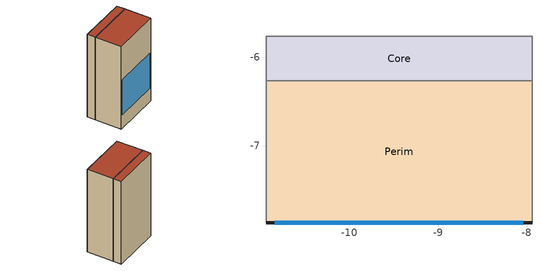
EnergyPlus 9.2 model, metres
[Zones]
Perim
 floor ground (B_Off_Gro_0): -10.94,-7.87 -10.94,-6.27 -7.94,-6.27 -7.94,-7.87 z0
 wall outside (B_Off_Fac_0): -10.94,-7.87 -7.94,-7.87 z0:5.33
 wall to Core (B_Off_Par_0): -7.94,-6.27 -10.94,-6.27 z0:5.33
 wall adiabatic (B_Off_Par_0): -7.94,-7.87 -7.94,-6.27 / -10.94,-6.27 -10.94,-7.87 z0:5.33
 window (B_Dbl_Air_Cl): -10.84,-7.87 -8.04,-7.87 z0.85:3.13
 roof outside (B_Off_Rof_0): -10.94,-7.87 -7.94,-7.87 -7.94,-6.27 -10.94,-6.27 z5.33
Core
 floor ground (B_Off_Gro_0): -10.94,-6.27 -10.94,-5.77 -7.94,-5.77 -7.94,-6.27 z0
 wall adiabatic (B_Off_Par_0): -7.94,-6.27 -7.94,-5.77 -10.94,-5.77 -10.94,-6.27 z0:5.33
 roof outside (B_Off_Rof_0): -10.94,-6.27 -7.94,-6.27 -7.94,-5.77 -10.94,-5.77 z5.33
[Building]
Building: North Axis=0; Terrain=Suburbs; Loads Convergence Tolerance Value=0.04; Temperature Convergence Tolerance Value=0.4; Solar Distribution=FullExterior; Maximum Number of Warmup Days=25
[Site:GroundTemperature:BuildingSurface]
14, 14, 14, 14, 14, 14, 14, 14, 14, 14, 14, 14
[Site:GroundReflectance]
0.2, 0.2, 0.2, 0.2, 0.2, 0.2, 0.2, 0.2, 0.2, 0.2, 0.2, 0.2
[Site:GroundReflectance:SnowModifier]
1, 1
[Material] Roughness=Rough
Name | Thickness | Conductivity | Density | Specific Heat | Thermal Absorptance | Solar Absorptance | Visible Absorptance
B_Gypsum_Plaster_0.02_B_Off_Thm_0; B_Gypsum_Plaster_0.02_B_Off_Par_0 | 0.02 | 0.42 | 900 | 840 | 0.9 | 0.7 | 0.7
B_Softwood_General_0.02_B_Off_Thm_0; B_Softwood_General_0.02_B_Off_Par_0 | 0.02 | 0.13 | 496 | 1630 | 0.9 | 0.6 | 0.6
B_Clay_Brick_H_0.06_B_Off_Fac_0 | 0.06 | 0.41 | 1000 | 920 | 0.9 | 0.5 | 0.5
B_XPS_Board_0.02_B_Off_Fac_0; B_XPS_Board_0.02_B_Off_Gro_0 | 0.02 | 0.037 | 40 | 1200 | 0.6 | 0.6 | 0.6
B_Concrete_Block_H_0.15_B_Off_Fac_0 | 0.15 | 1.25 | 880 | 840 | 0.9 | 0.7 | 0.7
B_Fiberglass_Batts_0.05_B_Off_Fac_0 | 0.05 | 0.043 | 12 | 840 | 0.9 | 0.6 | 0.6
B_Gypsum_Board_0.015_B_Off_Fac_0 | 0.015 | 0.16 | 950 | 840 | 0.9 | 0.6 | 0.6
B_Concrete_RC_Dense_0.15_B_Off_Gro_0 | 0.15 | 1.75 | 2400 | 840 | 0.9 | 0.7 | 0.7
B_Concrete_MC_Light_0.04_B_Off_Gro_0 | 0.04 | 1.65 | 2100 | 1040 | 0.9 | 0.7 | 0.7
B_Cement_Mortar_0.03_B_Off_Gro_0 | 0.03 | 0.8 | 1900 | 840 | 0.9 | 0.8 | 0.8
B_Ceramic_Tile_0.02_B_Off_Gro_0 | 0.02 | 0.8 | 2243 | 840 | 0.9 | 0.4 | 0.4
B_XPS_Board_0.1_B_Off_Rof_0 | 0.1 | 0.037 | 40 | 1200 | 0.6 | 0.6 | 0.6
B_Concrete_MC_Light_0.15_B_Off_Rof_0 | 0.15 | 1.65 | 2100 | 1040 | 0.9 | 0.7 | 0.7
B_Concrete_RC_Dense_0.2_B_Off_Rof_0 | 0.2 | 1.75 | 2400 | 840 | 0.9 | 0.7 | 0.7
B_Air_Floor_15cm_0.15_B_Off_Rof_0 | 0.15 | 0.7 | 1.2 | 1000 | 0.01 | 0.7 | 0.7
B_Gypsum_Board_0.02_B_Off_Rof_0 | 0.02 | 0.16 | 950 | 840 | 0.9 | 0.6 | 0.6
[WindowMaterial:Glazing]
B_Glass_Clear_3_0.003_B_Dbl_Air_Cl: Optical Data Type=SpectralAverage; Window Glass Spectral Data Set=SpectralAverage; Thickness=0.003; Solar Transmittance at Normal Incidence=0.83; Front Side Solar Reflectance at Normal Incidence=0.07; Back Side Solar Reflectance at Normal Incidence=0.07; Visible Transmittance at Normal Incidence=0.89; Front Side Visible Reflectance at Normal Incidence=0.08; Back Side Visible Reflectance at Normal Incidence=0.08; Infrared Transmittance at Normal Incidence=0; Front Side Infrared Hemispherical Emissivity=0.84; Back Side Infrared Hemispherical Emissivity=0.84; Conductivity=0.9; Dirt Correction Factor for Solar and Visible Transmittance=1
[WindowMaterial:Gas]
AIR_0.006_B_Dbl_Air_Cl: Gas Type=AIR; Thickness=0.006
[Construction]
B_Off_Thm_0: B_Gypsum_Plaster_0.02_B_Off_Thm_0, B_Softwood_General_0.02_B_Off_Thm_0, B_Gypsum_Plaster_0.02_B_Off_Thm_0
B_Off_Fac_0: B_Clay_Brick_H_0.06_B_Off_Fac_0, B_XPS_Board_0.02_B_Off_Fac_0, B_Concrete_Block_H_0.15_B_Off_Fac_0, B_Fiberglass_Batts_0.05_B_Off_Fac_0, B_Gypsum_Board_0.015_B_Off_Fac_0
B_Off_Par_0: B_Gypsum_Plaster_0.02_B_Off_Par_0, B_Softwood_General_0.02_B_Off_Par_0, B_Gypsum_Plaster_0.02_B_Off_Par_0
B_Off_Gro_0: B_XPS_Board_0.02_B_Off_Gro_0, B_Concrete_RC_Dense_0.15_B_Off_Gro_0, B_Concrete_MC_Light_0.04_B_Off_Gro_0, B_Cement_Mortar_0.03_B_Off_Gro_0, B_Ceramic_Tile_0.02_B_Off_Gro_0
B_Off_Rof_0: B_XPS_Board_0.1_B_Off_Rof_0, B_Concrete_MC_Light_0.15_B_Off_Rof_0, B_Concrete_RC_Dense_0.2_B_Off_Rof_0, B_Air_Floor_15cm_0.15_B_Off_Rof_0, B_Gypsum_Board_0.02_B_Off_Rof_0
B_Dbl_Air_Cl: B_Glass_Clear_3_0.003_B_Dbl_Air_Cl, AIR_0.006_B_Dbl_Air_Cl, B_Glass_Clear_3_0.003_B_Dbl_Air_Cl
[Zone] Type=1; Multiplier=1; Zone Inside Convection Algorithm=TARP; Zone Outside Convection Algorithm=DOE-2
Name | Volume | Floor Area
Perim | 25.5432 | 4.79389
Core | 7.99242 | 1.5
[InternalMass] Construction=B_Off_Thm_0
Name | Zone or ZoneList | Surface Area
PerimInternalMass | Perim | 5.03359
CoreInternalMass | Core | 1.575
[People] Number of People Schedule=B_Off_Y_Occ; Number of People Calculation Method=People/Area; People per Zone Floor Area=0.055; Fraction Radiant=0.3; Sensible Heat Fraction=AUTOCALCULATE; Carbon Dioxide Generation Rate=3.82e-08; Enable ASHRAE 55 Comfort Warnings=No; Mean Radiant Temperature Calculation Type=ZoneAveraged; Clothing Insulation Calculation Method=DynamicClothingModelASHRAE55; Thermal Comfort Model 1 Type=AdaptiveASH55
Name | Zone or ZoneList | Activity Level Schedule | Work Efficiency Schedule | Air Velocity Schedule
People Perim | Perim | PerimPeopleActivity | PerimWorkEfficiency | PerimAirVelocity
People Core | Core | CorePeopleActivity | CoreWorkEfficiency | CoreAirVelocity
[Lights] Schedule=B_Off_Y_Lgt; Design Level Calculation Method=Watts/Area; Watts per Zone Floor Area=12; Return Air Fraction=0; Fraction Radiant=0.42; Fraction Visible=0.18; Fraction Replaceable=1
Name | Zone or ZoneList
Perim General lighting | Perim
Core General lighting | Core
[ElectricEquipment] Schedule=B_Off_Y_Plg; Design Level Calculation Method=Watts/Area; Watts per Zone Floor Area=8; Fraction Latent=0; Fraction Radiant=0.2; Fraction Lost=0
Name | Zone or ZoneList
Perim Equipment 1 | Perim
Core Equipment 1 | Core
[ZoneInfiltration:DesignFlowRate] Schedule=On; Design Flow Rate Calculation Method=AirChanges/Hour; Air Changes per Hour=0.35; Constant Term Coefficient=1; Temperature Term Coefficient=0; Velocity Term Coefficient=0; Velocity Squared Term Coefficient=0
Name | Zone or ZoneList
PerimInfiltration | Perim
CoreInfiltration | Core
[DesignSpecification:OutdoorAir] Outdoor Air Method=Sum; Outdoor Air Flow per Person=2.5e-06; Outdoor Air Flow per Zone Floor Area=3e-07; Outdoor Air Schedule=B_Off_Y_Occ
PerimMinFreshAir; CoreMinFreshAir
[ZoneControl:Thermostat]
Name | Zone or ZoneList | Control Type Schedule | Control 1
Perim Thermostat | Perim | PerimZoneControlTypeSched | Dual Setpoint - Zone Perim
Core Thermostat | Core | CoreZoneControlTypeSched | Dual Setpoint - Zone Core
[ThermostatSetpoint:DualSetpoint]
Name | Heating Setpoint Temperature Schedule | Cooling Setpoint Temperature Schedule
Dual Setpoint - Zone Perim | PerimHeating_SP_Sch | PerimCooling_SP_Sch
Dual Setpoint - Zone Core | CoreHeating_SP_Sch | CoreCooling_SP_Sch
[ZoneHVAC:IdealLoadsAirSystem] Maximum Heating Supply Air Temperature=30; Minimum Cooling Supply Air Temperature=18; Maximum Heating Supply Air Humidity Ratio=0.01; Minimum Cooling Supply Air Humidity Ratio=0.008; Heating Limit=NoLimit; Maximum Heating Air Flow Rate=100; Cooling Limit=NoLimit; Maximum Cooling Air Flow Rate=100; Heating Availability Schedule=B_Off_Y_Het; Cooling Availability Schedule=B_Off_Y_Col; Dehumidification Control Type=None; Humidification Control Type=None; Demand Controlled Ventilation Type=OccupancySchedule; Outdoor Air Economizer Type=NoEconomizer; Heat Recovery Type=None; Sensible Heat Recovery Effectiveness=0.7; Latent Heat Recovery Effectiveness=0.65
Name | Design Specification Outdoor Air Object
Perim Ideal Loads Air | PerimMinFreshAir
Core Ideal Loads Air | CoreMinFreshAir
[Zone equipment]
Perim: Perim Ideal Loads Air
Core: Core Ideal Loads Air
[EnergyManagementSystem:Sensor] OutputVariable or OutputMeter Index Key=Environment
Name | OutputVariable or OutputMeter
OutdoorTemp | Site Outdoor Air Drybulb Temperature
OutdoorRelHumid | Site Outdoor Air Relative Humidity
[WaterUse:Equipment] Flow Rate Fraction Schedule=B_Off_Y_Dhw
Name | EndUse Subcategory | Peak Flow Rate | Target Temperature Schedule | Hot Water Supply Temperature Schedule | Cold Water Supply Temperature Schedule
DHW Perim | DHW Perim | 2.79644e-07 | DHW Supply Temperature Perim | DHW Supply Temperature Perim | DHW Mains Temperature Perim
DHW Core | DHW Core | 8.75e-08 | DHW Supply Temperature Core | DHW Supply Temperature Core | DHW Mains Temperature Core
[Schedule:Day:Hourly]
B_Off_D_Occ_WD: 0, 0, 0, 0, 0, 0, 0.1, 0.2, 1, 1, 1, 1, 0.5, 1, 1, 1, 1, 0.3, 0.2, 0.1, 0, 0, 0, 0
B_Off_D_Occ_WE; B_Off_D_Dhw_WE: 0, 0, 0, 0, 0, 0, 0.1, 0.1, 0.1, 0.1, 0.1, 0.1, 0.1, 0.1, 0.1, 0.1, 0.1, 0.1, 0.1, 0.1, 0, 0, 0, 0
B_Off_D_Het_WD; B_Off_D_Col_WD: 0, 0, 0, 0, 0, 0, 1, 1, 1, 1, 1, 1, 1, 1, 1, 1, 1, 1, 1, 1, 0, 0, 0, 0
B_Off_D_Het_WE; B_Off_D_Off; B_Off_D_Col_WE: 0, 0, 0, 0, 0, 0, 0, 0, 0, 0, 0, 0, 0, 0, 0, 0, 0, 0, 0, 0, 0, 0, 0, 0
B_Off_D_Dhw_WD: 0, 0, 0, 0, 0, 0, 0.2, 0.4, 0.4, 0.4, 0.4, 0.6, 0.6, 0.4, 0.4, 0.4, 0.4, 0.4, 0.4, 0.2, 0, 0, 0, 0
B_Off_D_Lgt_WD: 0.1, 0.1, 0.1, 0.1, 0.1, 0.1, 0.1, 0.3, 1, 1, 1, 1, 0.8, 1, 1, 1, 1, 0.5, 0.3, 0.3, 0.2, 0.2, 0.1, 0.1
B_Off_D_Lgt_WE; B_Off_D_Plg_WE: 0.1, 0.1, 0.1, 0.1, 0.1, 0.1, 0.1, 0.1, 0.1, 0.1, 0.1, 0.1, 0.1, 0.1, 0.1, 0.1, 0.1, 0.1, 0.1, 0.1, 0.1, 0.1, 0.1, 0.1
B_Off_D_Plg_WD: 0.1, 0.1, 0.1, 0.1, 0.1, 0.1, 0.1, 0.3, 1, 1, 1, 1, 0.8, 1, 1, 1, 1, 1, 0.3, 0.3, 0.2, 0.2, 0.1, 0.1
[Schedule:Week:Daily]
B_Off_W_Occ: B_Off_D_Occ_WE, B_Off_D_Occ_WD, B_Off_D_Occ_WD, B_Off_D_Occ_WD, B_Off_D_Occ_WD, B_Off_D_Occ_WD, B_Off_D_Occ_WE, B_Off_D_Occ_WE, B_Off_D_Occ_WD, B_Off_D_Occ_WD, B_Off_D_Occ_WD, B_Off_D_Occ_WD
B_Off_W_Het: B_Off_D_Het_WE, B_Off_D_Het_WD, B_Off_D_Het_WD, B_Off_D_Het_WD, B_Off_D_Het_WD, B_Off_D_Het_WD, B_Off_D_Het_WE, B_Off_D_Het_WE, B_Off_D_Het_WD, B_Off_D_Het_WD, B_Off_D_Het_WD, B_Off_D_Het_WD
B_Off_W_Off: B_Off_D_Off, B_Off_D_Off, B_Off_D_Off, B_Off_D_Off, B_Off_D_Off, B_Off_D_Off, B_Off_D_Off, B_Off_D_Off, B_Off_D_Off, B_Off_D_Off, B_Off_D_Off, B_Off_D_Off
B_Off_W_Col: B_Off_D_Col_WE, B_Off_D_Col_WD, B_Off_D_Col_WD, B_Off_D_Col_WD, B_Off_D_Col_WD, B_Off_D_Col_WD, B_Off_D_Col_WE, B_Off_D_Col_WE, B_Off_D_Col_WD, B_Off_D_Col_WD, B_Off_D_Col_WD, B_Off_D_Col_WD
B_Off_W_Dhw: B_Off_D_Dhw_WE, B_Off_D_Dhw_WD, B_Off_D_Dhw_WD, B_Off_D_Dhw_WD, B_Off_D_Dhw_WD, B_Off_D_Dhw_WD, B_Off_D_Dhw_WE, B_Off_D_Dhw_WE, B_Off_D_Dhw_WD, B_Off_D_Dhw_WD, B_Off_D_Dhw_WD, B_Off_D_Dhw_WD
B_Off_W_Lgt: B_Off_D_Lgt_WE, B_Off_D_Lgt_WD, B_Off_D_Lgt_WD, B_Off_D_Lgt_WD, B_Off_D_Lgt_WD, B_Off_D_Lgt_WD, B_Off_D_Lgt_WE, B_Off_D_Lgt_WE, B_Off_D_Lgt_WD, B_Off_D_Lgt_WD, B_Off_D_Lgt_WD, B_Off_D_Lgt_WD
B_Off_W_Plg: B_Off_D_Plg_WE, B_Off_D_Plg_WD, B_Off_D_Plg_WD, B_Off_D_Plg_WD, B_Off_D_Plg_WD, B_Off_D_Plg_WD, B_Off_D_Plg_WE, B_Off_D_Plg_WE, B_Off_D_Plg_WD, B_Off_D_Plg_WD, B_Off_D_Plg_WD, B_Off_D_Plg_WD
[Schedule:Year]
B_Off_Y_Occ: B_Off_W_Occ, 1, 1, 12, 31
B_Off_Y_Het: B_Off_W_Het, 1, 1, 4, 30, B_Off_W_Off, 5, 1, 9, 30, B_Off_W_Het, 10, 1, 12, 31
B_Off_Y_Col: B_Off_W_Off, 1, 1, 3, 31, B_Off_W_Col, 4, 1, 9, 30, B_Off_W_Off, 10, 1, 12, 31
B_Off_Y_Dhw: B_Off_W_Dhw, 1, 1, 12, 31
B_Off_Y_Lgt: B_Off_W_Lgt, 1, 1, 12, 31
B_Off_Y_Plg: B_Off_W_Plg, 1, 1, 12, 31
[Schedule:Constant]
Name | Hourly Value
On | 1
PerimPeopleActivity; CorePeopleActivity | 125.28
PerimAirVelocity; CoreAirVelocity | 0.2
PerimWorkEfficiency; CoreWorkEfficiency | 0
PerimHeating_SP_Sch; CoreHeating_SP_Sch | 20
PerimCooling_SP_Sch; CoreCooling_SP_Sch | 24
PerimZoneControlTypeSched; CoreZoneControlTypeSched | 4
DHW Supply Temperature Perim; DHW Supply Temperature Core | 55
DHW Mains Temperature Perim; DHW Mains Temperature Core | 16
